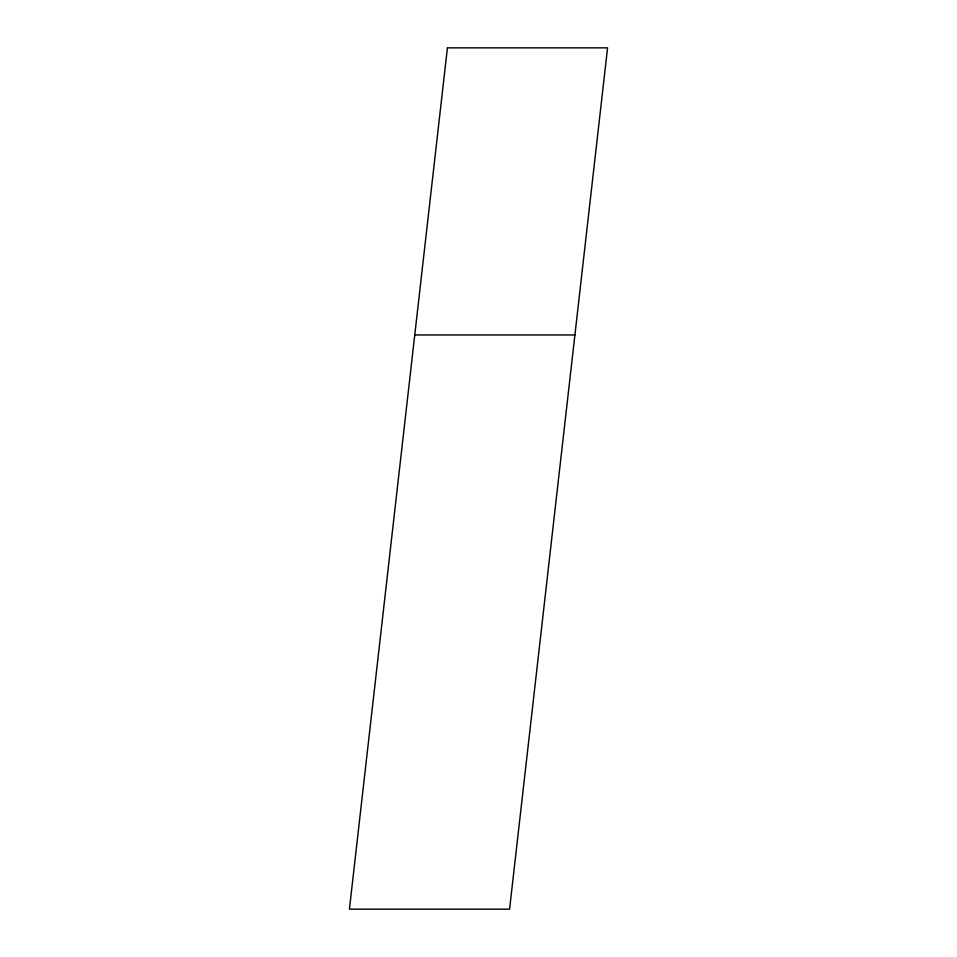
<?xml version="1.0" encoding="UTF-8"?>
<svg xmlns="http://www.w3.org/2000/svg" width="957" height="957" viewBox="0 0 957 957"><rect width="100%" height="100%" fill="white"/><g stroke="black" fill="none" stroke-linecap="round" stroke-linejoin="round"><path stroke-width="1.44" d="M414.752 334.95L574.906 334.95M447.421 47.85L349.425 909.15L509.579 909.15L607.575 47.85L447.421 47.85"/></g></svg>
